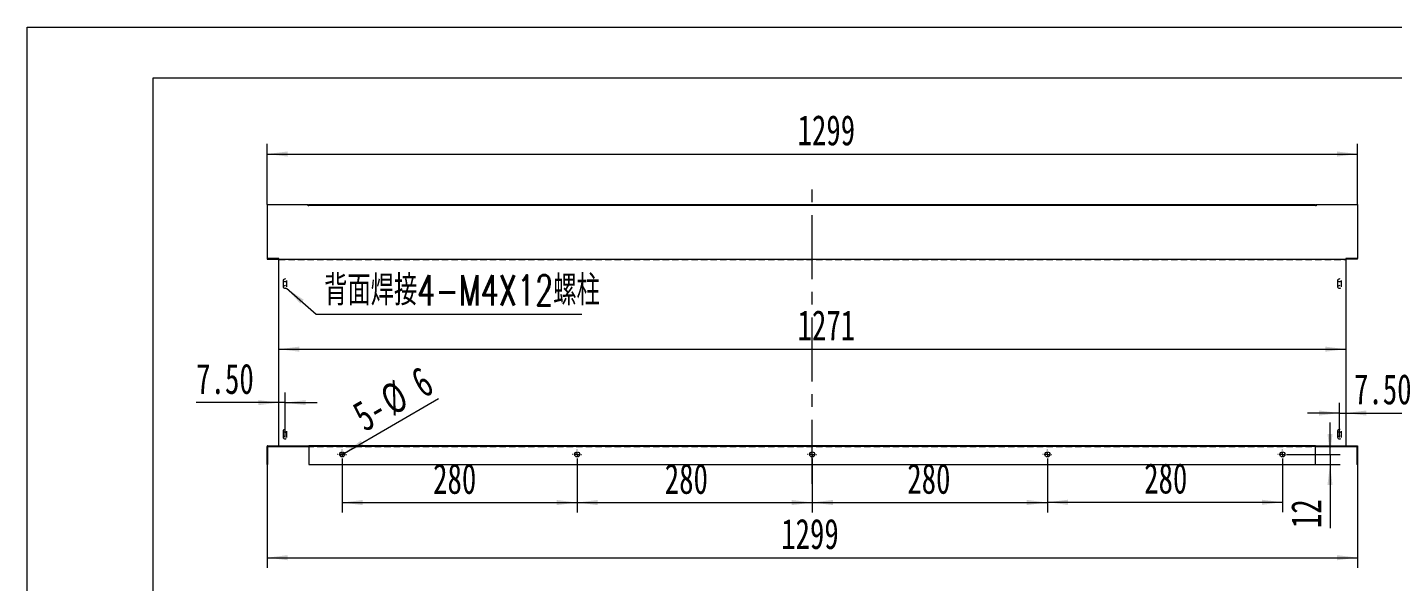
# Model space of a CAD drawing. Header units: millimetres. Extents: x 1 to 4201, y 2 to 2972.
# Drawn here: x 1 to 2711, y 1872 to 2972 of the extents above; entities that cross this region are included whole.
import ezdxf

# ---------------------------------------------------------------- set-up
doc = ezdxf.new("R2010")
doc.units = ezdxf.units.MM
doc.header["$LTSCALE"] = 10
doc.linetypes.add('CENTERX2', pattern=[20.32, 12.7, -2.54, 2.54, -2.54])
doc.linetypes.add('HIDDEN', pattern=[1.905, 1.27, -0.635])
doc.layers.add('A-TITLEBLOCK', color=7, linetype='Continuous', lineweight=15)
doc.styles.add('SLDTEXTSTYLE0', font='TXT', dxfattribs={"width": 0.7, "bigfont": 'bigfont'})
doc.styles.add('SLDTEXTSTYLE1', font='TXT', dxfattribs={"width": 0.7})
doc.dimstyles.new('SLDDIMSTYLE0', dxfattribs={"dimtxt": 60, "dimasz": 40.8, "dimexe": 0, "dimexo": 0.0625, "dimgap": 15, "dimtad": 2, "dimlfac": 0.6, "dimrnd": 1e-09, "dimzin": 12, "dimdsep": 46, "dimtxsty": 'SLDTEXTSTYLE1', "dimsah": 1, "dimcen": 0.09, "dimadec": 0, "dimazin": 3, "dimtfac": 1, "dimtmove": 0, "dimatfit": 0, "dimfxl": 0, "dimfrac": 2, "dimtolj": 1, "dimtzin": 12, "dimarcsym": 0})
doc.dimstyles.new('SLDDIMSTYLE1', dxfattribs={"dimtxt": 60, "dimasz": 40.8, "dimexe": 0, "dimexo": 0.0625, "dimgap": 15, "dimtad": 2, "dimlfac": 0.6, "dimrnd": 1e-09, "dimzin": 12, "dimdsep": 46, "dimtxsty": 'SLDTEXTSTYLE1', "dimsah": 1, "dimcen": 0.09, "dimadec": 0, "dimazin": 3, "dimtfac": 1, "dimtofl": 0, "dimtmove": 0, "dimatfit": 3, "dimfxl": 0, "dimfrac": 2, "dimtolj": 1, "dimtzin": 12, "dimarcsym": 0})
doc.dimstyles.new('SLDDIMSTYLE3', dxfattribs={"dimtxt": 60, "dimasz": 40.8, "dimexe": 0, "dimexo": 0.0625, "dimgap": 15, "dimtad": 2, "dimlfac": 0.6, "dimrnd": 1e-09, "dimzin": 12, "dimdsep": 46, "dimtxsty": 'SLDTEXTSTYLE1', "dimblk1": 'NONE', "dimsah": 1, "dimcen": 0, "dimadec": 0, "dimazin": 3, "dimtfac": 1, "dimtmove": 0, "dimatfit": 3, "dimldrblk": 'NONE', "dimfxl": 0, "dimfrac": 2, "dimtolj": 1, "dimtzin": 12, "dimarcsym": 0})
doc.dimstyles.new('SLDDIMSTYLE6', dxfattribs={"dimtxt": 60, "dimasz": 40.8, "dimexe": 0, "dimexo": 0.0625, "dimgap": 15, "dimtad": 2, "dimlfac": 0.6, "dimrnd": 1e-09, "dimzin": 4, "dimdsep": 46, "dimtxsty": 'SLDTEXTSTYLE1', "dimsah": 1, "dimcen": 0.09, "dimadec": 0, "dimazin": 1, "dimtfac": 1, "dimtmove": 0, "dimatfit": 0, "dimfxl": 0, "dimfrac": 2, "dimtolj": 1, "dimtzin": 12, "dimarcsym": 0})
doc.dimstyles.new('SLDDIMSTYLE7', dxfattribs={"dimtxt": 60, "dimasz": 40.8, "dimexe": 0, "dimexo": 0.0625, "dimgap": 15, "dimtad": 0, "dimtih": 1, "dimtoh": 1, "dimlfac": 0.6, "dimrnd": 1e-09, "dimzin": 12, "dimdsep": 46, "dimtxsty": 'SLDTEXTSTYLE1', "dimsah": 1, "dimcen": 0, "dimadec": 0, "dimazin": 3, "dimtfac": 1, "dimtofl": 0, "dimtmove": 0, "dimatfit": 3, "dimfxl": 0, "dimfrac": 2, "dimtolj": 1, "dimtzin": 12, "dimarcsym": 0})

# ---------------------------------------------------------------- blocks, each defined once
blk = doc.blocks.new('_D_17')
at = {"layer": 'A-TITLEBLOCK'}
for p, q in [((476.7, 2620.7), (476.7, 2740.7)), ((2641.7, 2620.7), (2641.7, 2740.7)), ((476.7, 2720.7), (2641.7, 2720.7))]:
    blk.add_line(p, q, dxfattribs=at)
for points in [[(476.7, 2720.7), (517.5, 2715.6), (517.5, 2725.7)], [(2641.7, 2720.7), (2600.9, 2725.7), (2600.9, 2715.6)]]:
    blk.add_solid(points, dxfattribs=at)
at = {"layer": 'A-TITLEBLOCK', "insert": (1529.9, 2798), "char_height": 60, "attachment_point": 1, "style": 'SLDTEXTSTYLE1'}
blk.add_mtext('1299', dxfattribs=at)
blk = doc.blocks.new('_D_18')
at = {"layer": 'A-TITLEBLOCK'}
blk.add_line((500, 2333.3), (2618.3, 2333.3), dxfattribs=at)
for points in [[(500, 2333.3), (540.8, 2328.3), (540.8, 2338.4)], [(2618.3, 2333.3), (2577.5, 2338.4), (2577.5, 2328.3)]]:
    blk.add_solid(points, dxfattribs=at)
at = {"layer": 'A-TITLEBLOCK', "insert": (1529.9, 2410.7), "char_height": 60, "attachment_point": 1, "style": 'SLDTEXTSTYLE1'}
blk.add_mtext('1271', dxfattribs=at)
blk = doc.blocks.new('_D_19')
at = {"layer": 'A-TITLEBLOCK'}
for p, q in [((625.8, 2115.3), (625.8, 2008.9)), ((1092.5, 2115.3), (1092.5, 2008.9)), ((625.8, 2028.9), (1092.5, 2028.9))]:
    blk.add_line(p, q, dxfattribs=at)
for points in [[(625.8, 2028.9), (666.6, 2023.8), (666.6, 2034)], [(1092.5, 2028.9), (1051.7, 2034), (1051.7, 2023.8)]]:
    blk.add_solid(points, dxfattribs=at)
at = {"layer": 'A-TITLEBLOCK', "insert": (806.4, 2106.2), "char_height": 60, "attachment_point": 1, "style": 'SLDTEXTSTYLE1'}
blk.add_mtext('280', dxfattribs=at)
blk = doc.blocks.new('_D_20')
at = {"layer": 'A-TITLEBLOCK'}
for p, q in [((1092.5, 2115.3), (1092.5, 2008.9)), ((1559.2, 2115.3), (1559.2, 2008.9)), ((1092.5, 2028.9), (1559.2, 2028.9))]:
    blk.add_line(p, q, dxfattribs=at)
for points in [[(1092.5, 2028.9), (1133.3, 2023.8), (1133.3, 2034)], [(1559.2, 2028.9), (1518.4, 2034), (1518.4, 2023.8)]]:
    blk.add_solid(points, dxfattribs=at)
at = {"layer": 'A-TITLEBLOCK', "insert": (1266.3, 2106.2), "char_height": 60, "attachment_point": 1, "style": 'SLDTEXTSTYLE1'}
blk.add_mtext('280', dxfattribs=at)
blk = doc.blocks.new('_D_21')
at = {"layer": 'A-TITLEBLOCK'}
for p, q in [((1559.2, 2115.3), (1559.2, 2009)), ((2025.8, 2115.3), (2025.8, 2009)), ((1559.2, 2029), (2025.8, 2029))]:
    blk.add_line(p, q, dxfattribs=at)
for points in [[(1559.2, 2029), (1600, 2023.9), (1600, 2034.1)], [(2025.8, 2029), (1985, 2034.1), (1985, 2023.9)]]:
    blk.add_solid(points, dxfattribs=at)
at = {"layer": 'A-TITLEBLOCK', "insert": (1747.7, 2106.4), "char_height": 60, "attachment_point": 1, "style": 'SLDTEXTSTYLE1'}
blk.add_mtext('280', dxfattribs=at)
blk = doc.blocks.new('_D_22')
at = {"layer": 'A-TITLEBLOCK'}
for p, q in [((2025.8, 2115.3), (2025.8, 2009.5)), ((2492.5, 2115.3), (2492.5, 2009.5)), ((2025.8, 2029.5), (2492.5, 2029.5))]:
    blk.add_line(p, q, dxfattribs=at)
for points in [[(2025.8, 2029.5), (2066.6, 2024.4), (2066.6, 2034.5)], [(2492.5, 2029.5), (2451.7, 2034.5), (2451.7, 2024.4)]]:
    blk.add_solid(points, dxfattribs=at)
at = {"layer": 'A-TITLEBLOCK', "insert": (2218, 2106.8), "char_height": 60, "attachment_point": 1, "style": 'SLDTEXTSTYLE1'}
blk.add_mtext('280', dxfattribs=at)
blk = doc.blocks.new('_D_23')
at = {"layer": 'A-TITLEBLOCK'}
for q in [(817.4, 2235.1), (621.5, 2122)]:
    blk.add_line((630.2, 2127), q, dxfattribs=at)
blk.add_solid([(630.2, 2127), (668, 2143), (662.9, 2151.8)], dxfattribs=at)
at = {"layer": 'A-TITLEBLOCK', "char_height": 60, "attachment_point": 1, "rotation": 30, "style": 'SLDTEXTSTYLE1'}
for s, insert in [('6', (756.9, 2287.2)), ('%%c', (695.7, 2252.2)), ('5-', (641, 2220.3))]:
    blk.add_mtext(s, dxfattribs=dict(at, insert=insert))
blk = doc.blocks.new('_NONE')
blk = doc.blocks.new('_D_24')
at = {"layer": 'A-TITLEBLOCK'}
for p, q in [((500, 2227.2), (336.1, 2227.2)), ((512.5, 2227.2), (500, 2227.2)), ((512.5, 2158.1), (512.5, 2247.2)), ((512.5, 2227.2), (576, 2227.2))]:
    blk.add_line(p, q, dxfattribs=at)
for points in [[(500, 2227.2), (459.2, 2232.3), (459.2, 2222.2)], [(512.5, 2227.2), (553.3, 2222.2), (553.3, 2232.3)]]:
    blk.add_solid(points, dxfattribs=at)
at = {"layer": 'A-TITLEBLOCK', "insert": (336.1, 2304.6), "char_height": 60, "attachment_point": 1, "style": 'SLDTEXTSTYLE1'}
blk.add_mtext('7.50', dxfattribs=at)
blk = doc.blocks.new('_D_25')
at = {"layer": 'A-TITLEBLOCK'}
for p, q in [((2605.8, 2158.1), (2605.8, 2226.5)), ((2605.8, 2206.5), (2542.3, 2206.5)), ((2605.8, 2206.5), (2618.3, 2206.5)), ((2618.3, 2206.5), (2739.7, 2206.5))]:
    blk.add_line(p, q, dxfattribs=at)
for points in [[(2605.8, 2206.5), (2565, 2211.6), (2565, 2201.5)], [(2618.3, 2206.5), (2659.1, 2201.5), (2659.1, 2211.6)]]:
    blk.add_solid(points, dxfattribs=at)
at = {"layer": 'A-TITLEBLOCK', "insert": (2634.6, 2283.9), "char_height": 60, "attachment_point": 1, "style": 'SLDTEXTSTYLE1'}
blk.add_mtext('7.50', dxfattribs=at)
blk = doc.blocks.new('_D_26')
at = {"layer": 'A-TITLEBLOCK'}
for p, q in [((515.3, 2454.3), (574.3, 2402.9)), ((574.3, 2402.9), (1101.6, 2402.9))]:
    blk.add_line(p, q, dxfattribs=at)
blk.add_solid([(515.3, 2454.3), (542.7, 2423.7), (549.4, 2431.3)], dxfattribs=at)
at = {"layer": 'A-TITLEBLOCK', "insert": (590.1, 2480.2), "char_height": 60, "attachment_point": 1, "style": 'SLDTEXTSTYLE0'}
blk.add_mtext('\\M+19477\\M+196CA焊\\M+190DA4-M4X12\\M+19786\\M+1928C', dxfattribs=at)
blk = doc.blocks.new('_D_27')
at = {"layer": 'A-TITLEBLOCK'}
for p, q in [((2587, 2124.5), (2587, 2188)), ((2501.7, 2124.5), (2607, 2124.5)), ((2587, 2124.5), (2587, 2104.5)), ((2558.3, 2104.5), (2607, 2104.5)), ((2587, 2104.5), (2587, 1978.2))]:
    blk.add_line(p, q, dxfattribs=at)
for points in [[(2587, 2124.5), (2592, 2165.3), (2581.9, 2165.3)], [(2587, 2104.5), (2581.9, 2063.7), (2592, 2063.7)]]:
    blk.add_solid(points, dxfattribs=at)
at = {"layer": 'A-TITLEBLOCK', "insert": (2509.6, 1978.2), "char_height": 60, "attachment_point": 1, "rotation": 90, "style": 'SLDTEXTSTYLE1'}
blk.add_mtext('12', dxfattribs=at)
blk = doc.blocks.new('_D_28')
at = {"layer": 'A-TITLEBLOCK'}
for p, q in [((476.7, 2104.5), (476.7, 1899.5)), ((2641.7, 2104.5), (2641.7, 1899.5)), ((476.7, 1919.5), (2641.7, 1919.5))]:
    blk.add_line(p, q, dxfattribs=at)
for points in [[(476.7, 1919.5), (517.5, 1914.4), (517.5, 1924.5)], [(2641.7, 1919.5), (2600.9, 1924.5), (2600.9, 1914.4)]]:
    blk.add_solid(points, dxfattribs=at)
at = {"layer": 'A-TITLEBLOCK', "insert": (1497.4, 1996.8), "char_height": 60, "attachment_point": 1, "style": 'SLDTEXTSTYLE1'}
blk.add_mtext('1299', dxfattribs=at)
blk = doc.blocks.new('SW_CENTERMARKSYMBOL_2')
at = {"layer": 'A-TITLEBLOCK', "color": 0}
for p, q in [((-8.3, 0), (-9.2, 0)), ((0, 0), (-4.2, 0)), ((0, 8.3), (0, 9.2)), ((0, 0), (0, 4.2)), ((0, 0), (0, -4.2)), ((0, 0), (4.2, 0)), ((8.3, 0), (9.2, 0)), ((0, -8.3), (0, -9.2))]:
    blk.add_line(p, q, dxfattribs=at)
blk = doc.blocks.new('SW_CENTERMARKSYMBOL_3')
at = {"layer": 'A-TITLEBLOCK', "color": 0}
for p, q in [((-8.3, 0), (-9.2, 0)), ((0, 0), (-4.2, 0)), ((0, 8.3), (0, 9.2)), ((0, 0), (0, 4.2)), ((0, 0), (0, -4.2)), ((0, 0), (4.2, 0)), ((8.3, 0), (9.2, 0)), ((0, -8.3), (0, -9.2))]:
    blk.add_line(p, q, dxfattribs=at)
blk = doc.blocks.new('SW_CENTERMARKSYMBOL_4')
at = {"layer": 'A-TITLEBLOCK', "color": 0}
for p, q in [((-8.3, 0), (-9.2, 0)), ((0, 0), (-4.2, 0)), ((0, 8.3), (0, 9.2)), ((0, 0), (0, 4.2)), ((0, 0), (0, -4.2)), ((0, 0), (4.2, 0)), ((8.3, 0), (9.2, 0)), ((0, -8.3), (0, -9.2))]:
    blk.add_line(p, q, dxfattribs=at)
blk = doc.blocks.new('SW_CENTERMARKSYMBOL_5')
at = {"layer": 'A-TITLEBLOCK', "color": 0}
for p, q in [((-8.3, 0), (-9.2, 0)), ((0, 0), (-4.2, 0)), ((0, 8.3), (0, 9.2)), ((0, 0), (0, 4.2)), ((0, 0), (0, -4.2)), ((0, 0), (4.2, 0)), ((8.3, 0), (9.2, 0)), ((0, -8.3), (0, -9.2))]:
    blk.add_line(p, q, dxfattribs=at)
blk = doc.blocks.new('SW_CENTERMARKSYMBOL_6')
at = {"layer": 'A-TITLEBLOCK', "color": 0}
for p, q in [((-8.3, 0), (-9.2, 0)), ((0, 0), (-4.2, 0)), ((0, 8.3), (0, 9.2)), ((0, 0), (0, 4.2)), ((0, 0), (0, -4.2)), ((0, 0), (4.2, 0)), ((8.3, 0), (9.2, 0)), ((0, -8.3), (0, -9.2))]:
    blk.add_line(p, q, dxfattribs=at)

msp = doc.modelspace()

# ---------------------------------------------------------------- linework, layer by layer
at = {"color": 7, "linetype": 'Continuous', "lineweight": 15}
for p, q in [((476.659309, 2620.66505), (476.659309, 2513.526968)), ((476.659309, 2620.66505), (558.659307, 2620.66505)), ((558.659307, 2617.998388), (558.659307, 2620.66505)), ((559.992663, 2617.998388), (558.659307, 2617.998388)), ((559.992663, 2620.66505), (2558.325997, 2620.66505)), ((559.992663, 2619.331694), (559.992663, 2620.66505)), ((559.992663, 2619.331694), (559.992663, 2617.998388)), ((559.992663, 2619.331694), (2558.325997, 2619.331694)), ((2558.325997, 2619.331694), (2558.325997, 2620.66505)), ((2558.325997, 2617.998388), (2558.325997, 2619.331694)), ((2559.659353, 2617.998388), (2558.325997, 2617.998388)), ((2559.659353, 2620.66505), (2559.659353, 2617.998388)), ((2559.659353, 2620.66505), (2641.659351, 2620.66505)), ((2641.659351, 2620.66505), (2641.659351, 2513.526968)), ((499.99264, 2513.526968), (476.659309, 2513.526968)), ((476.659309, 2513.526968), (476.659309, 2512.193637)), ((476.659309, 2512.193637), (499.99264, 2512.193637)), ((499.99264, 2512.193637), (499.99264, 2513.526968)), ((499.99264, 2512.193637), (2618.32602, 2512.193637)), ((499.99264, 2141.165032), (499.99264, 2512.193637)), ((2641.659351, 2513.526968), (2618.32602, 2513.526968)), ((2618.32602, 2513.526968), (2618.32602, 2512.193637)), ((2618.32602, 2512.193637), (2618.32602, 2141.165032)), ((2641.659351, 2512.193637), (2618.32602, 2512.193637)), ((2641.659351, 2512.193637), (2641.659351, 2513.526968)), ((476.659309, 2141.165032), (476.659309, 2139.831699)), ((476.659309, 2141.165032), (558.659307, 2141.165032)), ((476.659309, 2139.831699), (558.659307, 2139.831699)), ((476.659309, 2104.498366), (476.659309, 2139.831699)), ((477.992665, 2104.498366), (477.992665, 2139.831699)), ((558.659307, 2139.831699), (558.659307, 2141.165032)), ((558.659307, 2141.165032), (559.992663, 2141.165032)), ((558.659307, 2139.831699), (559.992663, 2139.831699)), ((559.992663, 2141.165032), (559.992663, 2139.831699)), ((2558.325997, 2141.165032), (559.992663, 2141.165032)), ((559.992663, 2139.831699), (559.992663, 2104.498366)), ((2558.325997, 2139.831699), (559.992663, 2139.831699)), ((2558.325997, 2141.165032), (2558.325997, 2139.831699)), ((2558.325997, 2141.165032), (2559.659353, 2141.165032)), ((2558.325997, 2104.498366), (2558.325997, 2139.831699)), ((2558.325997, 2139.831699), (2559.659353, 2139.831699)), ((2559.659353, 2139.831699), (2559.659353, 2141.165032)), ((2559.659353, 2141.165032), (2641.659351, 2141.165032)), ((2559.659353, 2139.831699), (2641.659351, 2139.831699)), ((2640.325995, 2139.831699), (2640.325995, 2104.498366)), ((2641.659351, 2141.165032), (2641.659351, 2139.831699)), ((2641.659351, 2139.831699), (2641.659351, 2104.498366)), ((476.659309, 2104.498366), (477.992665, 2104.498366)), ((559.992663, 2104.498366), (2558.325997, 2104.498366)), ((2641.659351, 2104.498366), (2640.325995, 2104.498366))]:
    msp.add_line(p, q, dxfattribs=at)
at = {"color": 7, "linetype": 'HIDDEN', "lineweight": 0}
for p, q in [((620.825958, 2620.66505), (620.825958, 2619.331694)), ((630.826028, 2619.331694), (630.826028, 2620.66505)), ((1087.492676, 2620.66505), (1087.492676, 2619.331694)), ((1097.492647, 2619.331694), (1097.492647, 2620.66505)), ((1554.15933, 2620.66505), (1554.15933, 2619.331694)), ((1564.15933, 2619.331694), (1564.15933, 2620.66505)), ((2020.826013, 2620.66505), (2020.826013, 2619.331694)), ((2030.825984, 2619.331694), (2030.825984, 2620.66505)), ((2487.492632, 2620.66505), (2487.492632, 2619.331694)), ((2497.492702, 2619.331694), (2497.492702, 2620.66505)), ((499.99264, 2511.250816), (2618.32602, 2511.250816)), ((508.742702, 2470.002911), (508.742702, 2456.803587)), ((516.242655, 2456.803587), (516.242655, 2470.002911)), ((2602.076005, 2470.002911), (2602.076005, 2456.803587)), ((2609.575959, 2456.803587), (2609.575959, 2470.002911)), ((508.742702, 2171.25031), (508.742702, 2158.050982)), ((516.242655, 2158.050982), (516.242655, 2171.25031)), ((2602.076005, 2171.25031), (2602.076005, 2158.050982)), ((2609.575959, 2158.050982), (2609.575959, 2171.25031)), ((477.992665, 2129.498365), (476.659309, 2129.498365)), ((476.659309, 2119.498366), (477.992665, 2119.498366)), ((477.992665, 2141.165032), (477.992665, 2139.831699)), ((479.326021, 2139.831699), (479.326021, 2141.165032)), ((499.99264, 2141.165032), (499.99264, 2139.831699)), ((499.99264, 2140.222223), (2618.32602, 2140.222223)), ((2491.659295, 2141.165032), (2491.659295, 2139.831699)), ((2591.659299, 2139.831699), (2591.659299, 2141.165032)), ((2618.32602, 2141.165032), (2618.32602, 2139.831699)), ((2638.992639, 2139.831699), (2638.992639, 2141.165032)), ((2640.325995, 2141.165032), (2640.325995, 2139.831699)), ((2641.659351, 2129.498365), (2640.325995, 2129.498365)), ((2640.325995, 2119.498366), (2641.659351, 2119.498366))]:
    msp.add_line(p, q, dxfattribs=at)
at = {"color": 7, "linetype": 'HIDDEN', "lineweight": 0, "flags": 128}
for points in [[(512.492628, 2472.654573), (511.057647, 2472.452737), (509.841016, 2471.877924), (509.028108, 2471.017655), (508.742702, 2470.002911), (509.028108, 2468.988192), (509.841016, 2468.127923), (511.057647, 2467.553111), (512.492628, 2467.351274), (513.92771, 2467.553111), (515.14434, 2468.127923), (515.957248, 2468.988192), (516.242655, 2470.002911), (515.957248, 2471.017655), (515.14434, 2471.877924), (513.92771, 2472.452737), (512.492628, 2472.654573)], [(2605.826032, 2472.654573), (2604.390951, 2472.452737), (2603.17432, 2471.877924), (2602.361412, 2471.017655), (2602.076005, 2470.002911), (2602.361412, 2468.988192), (2603.17432, 2468.127923), (2604.390951, 2467.553111), (2605.826032, 2467.351274), (2607.261013, 2467.553111), (2608.477644, 2468.127923), (2609.290552, 2468.988192), (2609.575959, 2470.002911), (2609.290552, 2471.017655), (2608.477644, 2471.877924), (2607.261013, 2472.452737), (2605.826032, 2472.654573)], [(512.492628, 2459.455248), (511.057647, 2459.253412), (509.841016, 2458.6786), (509.028108, 2457.818331), (508.742702, 2456.803587), (509.028108, 2455.788843), (509.841016, 2454.928599), (511.057647, 2454.353786), (512.492628, 2454.15195), (513.92771, 2454.353786), (515.14434, 2454.928599), (515.957248, 2455.788843), (516.242655, 2456.803587), (515.957248, 2457.818331), (515.14434, 2458.6786), (513.92771, 2459.253412), (512.492628, 2459.455248)], [(2605.826032, 2459.455248), (2604.390951, 2459.253412), (2603.17432, 2458.6786), (2602.361412, 2457.818331), (2602.076005, 2456.803587), (2602.361412, 2455.788843), (2603.17432, 2454.928599), (2604.390951, 2454.353786), (2605.826032, 2454.15195), (2607.261013, 2454.353786), (2608.477644, 2454.928599), (2609.290552, 2455.788843), (2609.575959, 2456.803587), (2609.290552, 2457.818331), (2608.477644, 2458.6786), (2607.261013, 2459.253412), (2605.826032, 2459.455248)], [(512.492628, 2173.901959), (511.057647, 2173.700113), (509.841016, 2173.125307), (509.028108, 2172.265051), (508.742702, 2171.25031), (509.028108, 2170.235565), (509.841016, 2169.375309), (511.057647, 2168.800503), (512.492628, 2168.598657), (513.92771, 2168.800503), (515.14434, 2169.375309), (515.957248, 2170.235565), (516.242655, 2171.25031), (515.957248, 2172.265051), (515.14434, 2173.125307), (513.92771, 2173.700113), (512.492628, 2173.901959)], [(2605.826032, 2173.901959), (2604.390951, 2173.700113), (2603.17432, 2173.125307), (2602.361412, 2172.265051), (2602.076005, 2171.25031), (2602.361412, 2170.235565), (2603.17432, 2169.375309), (2604.390951, 2168.800503), (2605.826032, 2168.598657), (2607.261013, 2168.800503), (2608.477644, 2169.375309), (2609.290552, 2170.235565), (2609.575959, 2171.25031), (2609.290552, 2172.265051), (2608.477644, 2173.125307), (2607.261013, 2173.700113), (2605.826032, 2173.901959)], [(512.492628, 2160.702631), (511.057647, 2160.500787), (509.841016, 2159.925981), (509.028108, 2159.065725), (508.742702, 2158.050982), (509.028108, 2157.036239), (509.841016, 2156.175981), (511.057647, 2155.601175), (512.492628, 2155.399331), (513.92771, 2155.601175), (515.14434, 2156.175981), (515.957248, 2157.036239), (516.242655, 2158.050982), (515.957248, 2159.065725), (515.14434, 2159.925981), (513.92771, 2160.500787), (512.492628, 2160.702631)], [(2605.826032, 2160.702631), (2604.390951, 2160.500787), (2603.17432, 2159.925981), (2602.361412, 2159.065725), (2602.076005, 2158.050982), (2602.361412, 2157.036239), (2603.17432, 2156.175981), (2604.390951, 2155.601175), (2605.826032, 2155.399331), (2607.261013, 2155.601175), (2608.477644, 2156.175981), (2609.290552, 2157.036239), (2609.575959, 2158.050982), (2609.290552, 2159.065725), (2608.477644, 2159.925981), (2607.261013, 2160.500787), (2605.826032, 2160.702631)]]:
    msp.add_lwpolyline(points, dxfattribs=at)
at = {"color": 7, "linetype": 'Continuous', "lineweight": 15}
for centre in [(625.825997, 2124.498365), (1092.492663, 2124.498365), (1559.15933, 2124.498365), (2025.825997, 2124.498365), (2492.492663, 2124.498365)]:
    msp.add_circle(centre, 5, dxfattribs=at)
at = {"color": 7, "linetype": 'HIDDEN', "lineweight": 0}
for centre, start, end in [((477.992663, 2139.831699), 90, 180), ((2640.325997, 2139.831699), 0, 90)]:
    msp.add_arc(centre, 1.333333, start, end, dxfattribs=at)
at = {"layer": 'A-TITLEBLOCK', "linetype": 'Continuous'}
for p, q in [((0.788436, 2.147802), (0.788436, 2972.147802)), ((0.788436, 2972.147802), (4200.788436, 2972.147802)), ((250.634098, 101.752704), (250.634098, 2871.752704)), ((250.634098, 2871.752704), (4100.634098, 2871.752704))]:
    msp.add_line(p, q, dxfattribs=at)
at = {"layer": 'A-TITLEBLOCK', "linetype": 'CENTERX2'}
msp.add_line((1559.15933, 2066.173197), (1559.15933, 2663.065147), dxfattribs=at)

# ---------------------------------------------------------------- block references
at = {"layer": 'A-TITLEBLOCK'}
for name, p in [('SW_CENTERMARKSYMBOL_6', (625.825997, 2124.498365)), ('SW_CENTERMARKSYMBOL_5', (1092.492663, 2124.498365)), ('SW_CENTERMARKSYMBOL_2', (1559.15933, 2124.498365)), ('SW_CENTERMARKSYMBOL_3', (2025.825997, 2124.498365)), ('SW_CENTERMARKSYMBOL_4', (2492.492663, 2124.498365))]:
    msp.add_blockref(name, p, dxfattribs=at)

# ---------------------------------------------------------------- dimensions: what is measured, and where the dimension line sits
for base, p1, p2, dimstyle, picture, middle in [((2641.65933, 2720.665033), (476.65933, 2620.665033), (2641.65933, 2620.665033), 'SLDDIMSTYLE1', '_D_17', (1582.488796, 2720.665033)), ((2618.325997, 2333.343601), (499.992663, 2512.193628), (2618.325997, 2512.193628), 'SLDDIMSTYLE1', '_D_18', (1582.488796, 2333.343601)), ((499.992663, 2227.239955), (512.492663, 2158.050982), (499.992663, 2141.165032), 'SLDDIMSTYLE6', '_D_24', (388.702143, 2227.239955)), ((2618.325997, 2206.54074), (2605.825997, 2158.050982), (2618.325997, 2141.165032), 'SLDDIMSTYLE6', '_D_25', (2687.133991, 2206.54074)), ((1092.492663, 2028.90205), (625.825997, 2115.331699), (1092.492663, 2115.331699), 'SLDDIMSTYLE1', '_D_19', (845.878015, 2028.90205)), ((1559.15933, 2028.90205), (1092.492663, 2115.331699), (1559.15933, 2115.331699), 'SLDDIMSTYLE1', '_D_20', (1305.734213, 2028.90205)), ((2025.825997, 2029.02573), (1559.15933, 2115.331699), (2025.825997, 2115.331699), 'SLDDIMSTYLE1', '_D_21', (1787.203595, 2029.02573)), ((2492.492663, 2029.453898), (2025.825997, 2115.331699), (2492.492663, 2115.331699), 'SLDDIMSTYLE1', '_D_22', (2257.452439, 2029.453898)), ((2641.65933, 1919.464515), (476.65933, 2104.498365), (2641.65933, 2104.498365), 'SLDDIMSTYLE1', '_D_28', (1549.942887, 1919.464515))]:
    dim = msp.add_linear_dim(base=base, p1=p1, p2=p2, dimstyle=dimstyle, dxfattribs=at)
    dim.commit()
    dim.dimension.update_dxf_attribs({"geometry": picture, "text_midpoint": middle, "dimtype": 160})
dim = msp.add_radius_dim(center=(512.492663, 2456.803597), mpoint=(515.315303, 2454.338366), text='背面焊接4-M4X12螺柱', dimstyle='SLDDIMSTYLE7', override={"dimpost": '<>'}, dxfattribs=at)
dim.commit()
dim.dimension.update_dxf_attribs({"geometry": '_D_26', "text_midpoint": (845.878015, 2439.988478), "dimtype": 164})
dim = msp.add_diameter_dim_2p(p1=(621.49587, 2121.998365), p2=(630.156124, 2126.998365), text='5-<>', dimstyle='SLDDIMSTYLE3', dxfattribs=at)
dim.commit()
dim.dimension.update_dxf_attribs({"geometry": '_D_23', "text_midpoint": (753.578305, 2198.256237), "dimtype": 163})
dim = msp.add_linear_dim(base=(2586.963616, 2104.498365), p1=(2501.65933, 2124.498365), p2=(2558.325997, 2104.498365), angle=90, dimstyle='SLDDIMSTYLE0', dxfattribs=at)
dim.commit()
dim.dimension.update_dxf_attribs({"geometry": '_D_27', "text_midpoint": (2586.963616, 2004.498365), "dimtype": 160})

doc.saveas('drawing.dxf')
